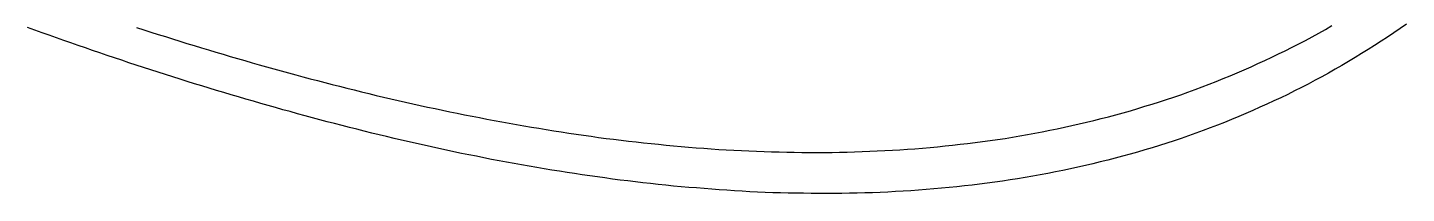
# Model space of a CAD drawing. Header units: millimetres. Extents: x 2213 to 82676, y 1050 to 28650.
# Drawn here: x 20343.19 to 20351.71, y 10468.9 to 10469.92 of the extents above; entities that cross this region are included whole.
import ezdxf

# ---------------------------------------------------------------- set-up
doc = ezdxf.new("R2010")
doc.units = ezdxf.units.MM
doc.header["$LTSCALE"] = 200
doc.linetypes.add('DASHED', pattern=[0.75, 0.5, -0.25])
doc.layers.add('A-FIX', color=5, linetype='Continuous')

# ---------------------------------------------------------------- blocks, each defined once
blk = doc.blocks.new('A$C657279D5')
at = {"linetype": 'DASHED'}
for points in [[(-152.572407, 882.581292), (-152.533507, 882.553292), (-152.494407, 882.527292), (-152.455107, 882.500292), (-152.415507, 882.474292), (-152.375707, 882.448292), (-152.335707, 882.423292), (-152.295507, 882.398292), (-152.255107, 882.373292), (-152.214407, 882.349292), (-152.173607, 882.325292), (-152.132507, 882.301292), (-152.091207, 882.278292), (-152.049807, 882.255292), (-152.008107, 882.233292), (-151.966207, 882.210292), (-151.924107, 882.189292), (-151.881907, 882.167292), (-151.839407, 882.146292), (-151.796807, 882.125292), (-151.754007, 882.105292), (-151.711007, 882.085292), (-151.667807, 882.066292), (-151.624507, 882.046292), (-151.581007, 882.027292), (-151.537407, 882.009292), (-151.493607, 881.991292), (-151.449707, 881.973292), (-151.405607, 881.956292), (-151.361307, 881.939292), (-151.316907, 881.922292), (-151.272407, 881.906292), (-151.227807, 881.890292), (-151.183007, 881.874292), (-151.138107, 881.859292), (-151.093107, 881.844292), (-151.048007, 881.830292), (-151.002707, 881.816292), (-150.957307, 881.802292), (-150.911907, 881.789292), (-150.866307, 881.776292), (-150.820607, 881.763292), (-150.774907, 881.751292), (-150.729007, 881.739292), (-150.683107, 881.728292), (-150.637007, 881.717292), (-150.590907, 881.706292), (-150.544707, 881.695292), (-150.498407, 881.685292), (-150.452107, 881.676292), (-150.405707, 881.666292), (-150.359207, 881.657292), (-150.312607, 881.649292), (-150.266007, 881.640292), (-150.219307, 881.632292), (-150.172607, 881.624292), (-150.125807, 881.617292), (-150.078907, 881.610292), (-150.032007, 881.603292), (-149.985107, 881.597292), (-149.938107, 881.591292), (-149.891107, 881.585292), (-149.844007, 881.580292), (-149.796907, 881.575292), (-149.749807, 881.570292), (-149.702707, 881.565292), (-149.655507, 881.561292), (-149.608307, 881.557292), (-149.561107, 881.554292), (-149.513907, 881.550292), (-149.466607, 881.547292), (-149.419407, 881.545292), (-149.372107, 881.542292), (-149.324807, 881.540292), (-149.277507, 881.538292), (-149.230207, 881.537292), (-149.182907, 881.535292), (-149.135607, 881.534292), (-149.088207, 881.533292), (-149.040907, 881.533292), (-148.993607, 881.533292), (-148.946207, 881.533292), (-148.898907, 881.533292), (-148.851607, 881.534292), (-148.804207, 881.534292), (-148.756907, 881.535292), (-148.709607, 881.537292), (-148.662307, 881.538292), (-148.615007, 881.540292), (-148.567707, 881.542292), (-148.520407, 881.544292), (-148.473107, 881.547292), (-148.425907, 881.550292), (-148.378607, 881.553292), (-148.331407, 881.556292), (-148.284207, 881.559292), (-148.237007, 881.563292), (-148.189807, 881.567292), (-148.142707, 881.571292), (-148.095507, 881.575292), (-148.048407, 881.579292), (-148.001307, 881.584292), (-147.954307, 881.589292), (-147.907207, 881.594292), (-147.860207, 881.599292), (-147.813207, 881.605292), (-147.766307, 881.611292), (-147.719307, 881.616292), (-147.672407, 881.622292), (-147.625507, 881.629292), (-147.578607, 881.635292), (-147.531807, 881.642292), (-147.485007, 881.649292), (-147.438207, 881.656292), (-147.391407, 881.663292), (-147.344707, 881.670292), (-147.298007, 881.678292), (-147.251307, 881.686292), (-147.204607, 881.693292), (-147.158007, 881.702292), (-147.111407, 881.710292), (-147.064807, 881.718292), (-147.018307, 881.727292), (-146.971807, 881.735292), (-146.925307, 881.744292), (-146.878907, 881.753292), (-146.832507, 881.763292), (-146.786107, 881.772292), (-146.739807, 881.781292), (-146.693507, 881.791292), (-146.647207, 881.801292), (-146.600907, 881.811292), (-146.554707, 881.821292), (-146.508607, 881.831292), (-146.462407, 881.842292), (-146.416307, 881.852292), (-146.370207, 881.863292), (-146.324207, 881.874292), (-146.278107, 881.885292), (-146.232207, 881.896292), (-146.186207, 881.907292), (-146.140307, 881.918292), (-146.094407, 881.930292), (-146.048507, 881.941292), (-146.002707, 881.953292), (-145.956907, 881.965292), (-145.911207, 881.977292), (-145.865407, 881.989292), (-145.819707, 882.001292), (-145.774107, 882.013292), (-145.728407, 882.026292), (-145.682807, 882.039292), (-145.637307, 882.051292), (-145.591707, 882.064292), (-145.546207, 882.077292), (-145.500707, 882.090292), (-145.455307, 882.103292), (-145.409907, 882.116292), (-145.364507, 882.130292), (-145.319207, 882.143292), (-145.273807, 882.157292), (-145.228607, 882.170292), (-145.183307, 882.184292), (-145.138107, 882.198292), (-145.092907, 882.212292), (-145.047707, 882.226292), (-145.002607, 882.240292), (-144.957507, 882.255292), (-144.912407, 882.269292), (-144.867407, 882.283292), (-144.822407, 882.298292), (-144.777407, 882.313292), (-144.732407, 882.327292), (-144.687507, 882.342292), (-144.642607, 882.357292), (-144.597807, 882.372292), (-144.552907, 882.387292), (-144.508107, 882.403292), (-144.463407, 882.418292), (-144.418607, 882.433292), (-144.373907, 882.449292), (-144.329207, 882.464292), (-144.284607, 882.480292), (-144.240007, 882.496292), (-144.195407, 882.512292), (-144.150807, 882.527292), (-144.106307, 882.543292), (-144.061807, 882.560292)], [(-144.734707, 882.560292), (-144.779007, 882.546292), (-144.823407, 882.531292), (-144.867707, 882.517292), (-144.912207, 882.503292), (-144.956607, 882.489292), (-145.001107, 882.475292), (-145.045607, 882.461292), (-145.090107, 882.448292), (-145.134707, 882.434292), (-145.179307, 882.421292), (-145.223907, 882.407292), (-145.268507, 882.394292), (-145.313207, 882.381292), (-145.357907, 882.368292), (-145.402707, 882.355292), (-145.447407, 882.342292), (-145.492207, 882.329292), (-145.537107, 882.316292), (-145.581907, 882.304292), (-145.626807, 882.291292), (-145.671807, 882.279292), (-145.716707, 882.267292), (-145.761707, 882.254292), (-145.806707, 882.242292), (-145.851807, 882.231292), (-145.896907, 882.219292), (-145.942007, 882.207292), (-145.987107, 882.196292), (-146.032307, 882.184292), (-146.077507, 882.173292), (-146.122707, 882.162292), (-146.168007, 882.151292), (-146.213307, 882.140292), (-146.258607, 882.129292), (-146.303907, 882.118292), (-146.349307, 882.108292), (-146.394707, 882.098292), (-146.440207, 882.087292), (-146.485707, 882.077292), (-146.531207, 882.067292), (-146.576707, 882.058292), (-146.622307, 882.048292), (-146.667907, 882.038292), (-146.713507, 882.029292), (-146.759207, 882.020292), (-146.804907, 882.011292), (-146.850607, 882.002292), (-146.896407, 881.993292), (-146.942207, 881.984292), (-146.988007, 881.976292), (-147.033807, 881.967292), (-147.079707, 881.959292), (-147.125607, 881.951292), (-147.171607, 881.943292), (-147.217507, 881.936292), (-147.263507, 881.928292), (-147.309507, 881.921292), (-147.355607, 881.914292), (-147.401707, 881.907292), (-147.447807, 881.900292), (-147.493907, 881.893292), (-147.540007, 881.887292), (-147.586207, 881.880292), (-147.632407, 881.874292), (-147.678607, 881.868292), (-147.724907, 881.863292), (-147.771107, 881.857292), (-147.817407, 881.852292), (-147.863707, 881.847292), (-147.910107, 881.842292), (-147.956407, 881.837292), (-148.002807, 881.832292), (-148.049207, 881.828292), (-148.095607, 881.824292), (-148.142107, 881.820292), (-148.188507, 881.816292), (-148.235007, 881.813292), (-148.281507, 881.809292), (-148.328007, 881.806292), (-148.374507, 881.803292), (-148.421107, 881.801292), (-148.467607, 881.798292), (-148.514207, 881.796292), (-148.560807, 881.794292), (-148.607407, 881.792292), (-148.654007, 881.791292), (-148.700607, 881.790292), (-148.747207, 881.789292), (-148.793807, 881.788292), (-148.840407, 881.787292), (-148.887107, 881.787292), (-148.933707, 881.787292), (-148.980307, 881.787292), (-149.026907, 881.787292), (-149.073507, 881.788292), (-149.120107, 881.789292), (-149.166707, 881.790292), (-149.213307, 881.792292), (-149.259907, 881.794292), (-149.306507, 881.796292), (-149.353007, 881.798292), (-149.399607, 881.801292), (-149.446107, 881.803292), (-149.492607, 881.807292), (-149.539107, 881.810292), (-149.585607, 881.814292), (-149.632107, 881.818292), (-149.678507, 881.822292), (-149.724907, 881.827292), (-149.771307, 881.832292), (-149.817707, 881.837292), (-149.864007, 881.842292), (-149.910307, 881.848292), (-149.956607, 881.854292), (-150.002807, 881.861292), (-150.048907, 881.867292), (-150.095007, 881.874292), (-150.141107, 881.882292), (-150.187107, 881.890292), (-150.233107, 881.898292), (-150.279007, 881.906292), (-150.324807, 881.915292), (-150.370607, 881.924292), (-150.416307, 881.933292), (-150.461907, 881.943292), (-150.507507, 881.953292), (-150.553007, 881.963292), (-150.598407, 881.974292), (-150.643707, 881.985292), (-150.688907, 881.996292), (-150.734107, 882.008292), (-150.779107, 882.020292), (-150.824107, 882.032292), (-150.869007, 882.045292), (-150.913707, 882.058292), (-150.958407, 882.072292), (-151.003007, 882.085292), (-151.047407, 882.100292), (-151.091807, 882.114292), (-151.136007, 882.129292), (-151.180107, 882.144292), (-151.224107, 882.160292), (-151.267907, 882.176292), (-151.311607, 882.192292), (-151.355207, 882.209292), (-151.398707, 882.226292), (-151.442007, 882.244292), (-151.485107, 882.261292), (-151.528107, 882.280292), (-151.571007, 882.298292), (-151.613707, 882.317292), (-151.656207, 882.336292), (-151.698607, 882.356292), (-151.740807, 882.376292), (-151.782907, 882.396292), (-151.824707, 882.416292), (-151.866407, 882.437292), (-151.907907, 882.459292), (-151.949207, 882.480292), (-151.990407, 882.502292), (-152.031307, 882.525292), (-152.072007, 882.548292), (-152.112607, 882.571292)]]:
    blk.add_lwpolyline(points, dxfattribs=at)

msp = doc.modelspace()

# ---------------------------------------------------------------- block references
at = {"layer": 'A-FIX', "xscale": -1}
msp.add_blockref('A$C657279D5', (20199.133, 9587.3625), dxfattribs=at)

doc.saveas('drawing.dxf')
